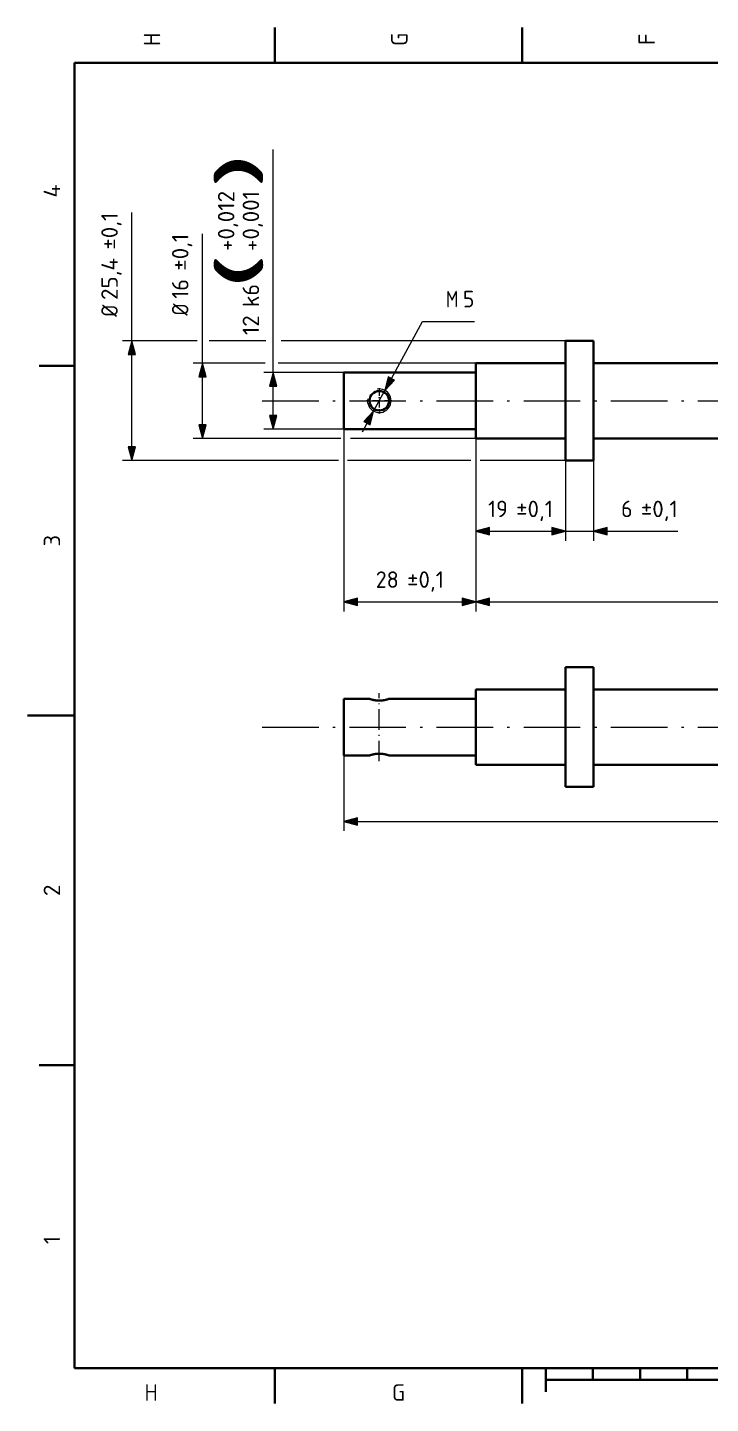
# Model space of a CAD drawing. Extents: x 0 to 420, y 0 to 297.
# Drawn here: x 0 to 145, y 2.5 to 294.5 of the extents above; entities that cross this region are included whole.
import ezdxf
from ezdxf.enums import TextEntityAlignment as Align

# ---------------------------------------------------------------- set-up
doc = ezdxf.new("R2010")
doc.units = 0
doc.linetypes.add('DASHDOT', pattern=[18.5, 12, -3, 0.5, -3])
doc.layers.get('0').update_dxf_attribs({"lineweight": 13})
doc.styles.get("Standard").update_dxf_attribs({"font": 'isocp.shx'})
doc.dimstyles.get("Standard").update_dxf_attribs({"dimtxt": 2.5, "dimasz": 2.5, "dimexe": 1.25, "dimexo": 0.625, "dimtad": 1, "dimcen": 2.5, "dimadec": 0, "dimazin": 0, "dimtfac": 1, "dimtmove": 0, "dimatfit": 0, "dimfxl": 1, "dimarcsym": 0})

# ---------------------------------------------------------------- blocks, each defined once
blk = doc.blocks.new('BLOCK1246')
at = {"color": 7, "lineweight": 18, "width": 0.933334}
blk.add_text('H', height=3.5, dxfattribs=at).set_placement((24.85, 3.076224), (27.650002, 3.076224), align=Align.FIT)
blk = doc.blocks.new('BLOCK1248')
at = {"color": 7, "lineweight": 18, "width": 0.933334}
blk.add_text('G', height=3.5, dxfattribs=at).set_placement((77.349998, 3.076224), (80.150002, 3.076224), align=Align.FIT)
blk = doc.blocks.new('BLOCK1252')
at = {"color": 7, "lineweight": 18, "width": 0.863838}
blk.add_text('F', height=3.5, rotation=90, dxfattribs=at).set_placement((133.173782, 290.776215), (133.173782, 293.223755), align=Align.FIT)
blk = doc.blocks.new('BLOCK1254')
at = {"color": 7, "lineweight": 18, "width": 0.933329}
blk.add_text('G', height=3.5, rotation=90, dxfattribs=at).set_placement((80.673775, 290.600006), (80.673775, 293.399994), align=Align.FIT)
blk = doc.blocks.new('BLOCK1256')
at = {"color": 7, "lineweight": 18, "width": 0.933329}
blk.add_text('H', height=3.5, rotation=90, dxfattribs=at).set_placement((28.173777, 290.600006), (28.173777, 293.399994), align=Align.FIT)
blk = doc.blocks.new('BLOCK1258')
at = {"color": 7, "lineweight": 18, "width": 0.863843}
blk.add_text('3', height=3.5, rotation=90, dxfattribs=at).set_placement((6.923776, 184.376236), (6.923776, 186.823792), align=Align.FIT)
blk = doc.blocks.new('BLOCK1260')
at = {"color": 7, "lineweight": 18, "width": 0.863843}
blk.add_text('2', height=3.5, rotation=90, dxfattribs=at).set_placement((6.923776, 110.176224), (6.923776, 112.623779), align=Align.FIT)
blk = doc.blocks.new('BLOCK1262')
at = {"color": 7, "lineweight": 18, "width": 0.933329}
blk.add_text('4', height=3.5, rotation=90, dxfattribs=at).set_placement((6.923776, 258.399994), (6.923776, 261.199982), align=Align.FIT)
blk = doc.blocks.new('BLOCK1264')
at = {"color": 7, "lineweight": 18, "width": 0.95321}
blk.add_text('1', height=3.5, rotation=90, dxfattribs=at).set_placement((6.923776, 36.326225), (6.923776, 38.073776), align=Align.FIT)
blk = doc.blocks.new('*D60')
at = {"color": 7, "lineweight": 18}
for p, q in [((52.160263, 221.289196), (52.160263, 268.5788)), ((67.160263, 221.289196), (50.160263, 221.289196)), ((52.160263, 212.186973), (52.160263, 218.391418)), ((67.160263, 209.289196), (50.160263, 209.289196))]:
    blk.add_line(p, q, dxfattribs=at)
for points in [[(52.93672, 218.391418), (52.160263, 221.289196), (51.383807, 218.391418)], [(51.383807, 212.186973), (52.160263, 209.289196), (52.93672, 212.186973)]]:
    blk.add_lwpolyline(points, close=True, dxfattribs=at)
for points in [[(52.93672, 218.391418), (52.160263, 221.289196), (52.93672, 218.391418), (51.383807, 218.391418)], [(51.383807, 212.186973), (52.160263, 209.289196), (51.383807, 212.186973), (52.93672, 212.186973)]]:
    blk.add_solid(points, dxfattribs=at)
for s, height, width, p, p2 in [(')', 8.75, 2.1, (49.160263, 259.8288), (49.160263, 268.5788)), ('+0,012', 3.5, 0.677604, (43.910263, 247.067259), (43.910263, 259.8288)), ('+0,001', 3.5, 0.7156, (49.160263, 247.067259), (49.160263, 259.8288)), ('(', 8.75, 1.909091, (49.160263, 238.317259), (49.160263, 247.067259)), ('k6', 3.5, 0.863842, (49.160263, 235.172155), (49.160263, 240.067259)), ('12', 3.5, 0.680287, (49.160263, 229.22705), (49.160263, 233.422155))]:
    blk.add_text(s, height=height, rotation=90, dxfattribs=dict(at, width=width)).set_placement(p, p2, align=Align.FIT)
blk = doc.blocks.new('*D61')
at = {"color": 7, "lineweight": 18}
for p, q in [((37.160263, 223.289196), (37.160263, 250.746719)), ((50.435089, 223.289196), (35.160263, 223.289196)), ((95.160263, 223.289196), (53.16568, 223.289196)), ((37.160263, 210.186973), (37.160263, 220.391418)), ((66.497345, 207.289196), (35.160263, 207.289196)), ((95.160263, 207.289196), (68.585419, 207.289196))]:
    blk.add_line(p, q, dxfattribs=at)
for points in [[(37.93672, 220.391418), (37.160263, 223.289196), (36.383807, 220.391418)], [(36.383807, 210.186973), (37.160263, 207.289196), (37.93672, 210.186973)]]:
    blk.add_lwpolyline(points, close=True, dxfattribs=at)
for points in [[(37.93672, 220.391418), (37.160263, 223.289196), (37.93672, 220.391418), (36.383807, 220.391418)], [(36.383807, 210.186973), (37.160263, 207.289196), (36.383807, 210.186973), (37.93672, 210.186973)]]:
    blk.add_solid(points, dxfattribs=at)
for s, width, p, p2 in [('%%p0,1', 0.704457, (34.160263, 242.880287), (34.160263, 250.746719)), ('16', 0.680288, (34.160263, 236.93518), (34.160263, 241.130287)), ('%%c', 0.905882, (34.160263, 233.368515), (34.160263, 235.93518))]:
    blk.add_text(s, height=3.5, rotation=90, dxfattribs=dict(at, width=width)).set_placement(p, p2, align=Align.FIT)
blk = doc.blocks.new('*D62')
at = {"color": 7, "lineweight": 18}
for p, q in [((22.160263, 227.989196), (22.160263, 255.21656)), ((35.979096, 227.989196), (20.160263, 227.989196)), ((50.595734, 227.989196), (38.549042, 227.989196)), ((114.160263, 227.989196), (53.808167, 227.989196)), ((22.160263, 205.486973), (22.160263, 225.091418)), ((66.015472, 202.589196), (20.160263, 202.589196)), ((94.124359, 202.589196), (67.942902, 202.589196)), ((114.160263, 202.589196), (96.05185, 202.589196))]:
    blk.add_line(p, q, dxfattribs=at)
for points in [[(22.936722, 225.091418), (22.160263, 227.989196), (21.383805, 225.091418)], [(21.383805, 205.486973), (22.160263, 202.589196), (22.936722, 205.486973)]]:
    blk.add_lwpolyline(points, close=True, dxfattribs=at)
for points in [[(22.936722, 225.091418), (22.160263, 227.989196), (22.936722, 225.091418), (21.383805, 225.091418)], [(21.383805, 205.486973), (22.160263, 202.589196), (21.383805, 205.486973), (22.936722, 205.486973)]]:
    blk.add_solid(points, dxfattribs=at)
for s, width, p, p2 in [('%%p0,1', 0.704457, (19.160263, 247.350128), (19.160263, 255.21656)), ('25,4', 0.78696, (19.160263, 236.681246), (19.160263, 245.600126)), ('%%c', 0.905882, (19.160263, 233.114578), (19.160263, 235.681244))]:
    blk.add_text(s, height=3.5, rotation=90, dxfattribs=dict(at, width=width)).set_placement(p, p2, align=Align.FIT)
blk = doc.blocks.new('*D63')
at = {"color": 7, "lineweight": 18}
for p, q in [((67.160263, 209.289196), (67.160263, 170.589195)), ((95.160263, 209.289196), (95.160263, 170.589195)), ((70.058041, 172.589195), (92.262486, 172.589195))]:
    blk.add_line(p, q, dxfattribs=at)
for points in [[(70.058041, 173.365654), (67.160263, 172.589195), (70.058041, 171.81274)], [(92.262486, 171.81274), (95.160263, 172.589195), (92.262486, 173.365654)]]:
    blk.add_lwpolyline(points, close=True, dxfattribs=at)
for points in [[(70.058041, 173.365654), (67.160263, 172.589195), (70.058041, 173.365654), (70.058041, 171.81274)], [(92.262486, 171.81274), (95.160263, 172.589195), (92.262486, 171.81274), (92.262486, 173.365654)]]:
    blk.add_solid(points, dxfattribs=at)
for s, width, p, p2 in [('28', 0.793801, (73.904494, 175.589195), (78.799599, 175.589195)), ('%%p0,1', 0.704457, (80.549598, 175.589195), (88.416031, 175.589195))]:
    blk.add_text(s, height=3.5, dxfattribs=dict(at, width=width)).set_placement(p, p2, align=Align.FIT)
blk = doc.blocks.new('*D64')
at = {"color": 7, "lineweight": 18}
for p, q in [((95.160263, 207.289196), (95.160263, 170.589195)), ((229.160263, 207.289196), (229.160263, 170.589195)), ((98.058041, 172.589195), (226.262482, 172.589195))]:
    blk.add_line(p, q, dxfattribs=at)
for points in [[(98.058041, 173.365654), (95.160263, 172.589195), (98.058041, 171.81274)], [(226.262482, 171.81274), (229.160263, 172.589195), (226.262482, 173.365654)]]:
    blk.add_lwpolyline(points, close=True, dxfattribs=at)
for points in [[(98.058041, 173.365654), (95.160263, 172.589195), (98.058041, 173.365654), (98.058041, 171.81274)], [(226.262482, 171.81274), (229.160263, 172.589195), (226.262482, 171.81274), (226.262482, 173.365654)]]:
    blk.add_solid(points, dxfattribs=at)
for s, width, p, p2 in [('134', 0.723631, (153.854493, 175.589195), (160.849594, 175.589195)), ('%%p0,1', 0.704457, (162.599594, 175.589195), (170.466034, 175.589195))]:
    blk.add_text(s, height=3.5, dxfattribs=dict(at, width=width)).set_placement(p, p2, align=Align.FIT)
blk = doc.blocks.new('*D71')
at = {"color": 7, "lineweight": 18}
for p, q in [((95.160263, 207.289196), (95.160263, 185.589195)), ((114.160263, 202.589196), (114.160263, 185.589195)), ((98.058041, 187.589195), (111.262486, 187.589195))]:
    blk.add_line(p, q, dxfattribs=at)
for points in [[(98.058041, 188.365654), (95.160263, 187.589195), (98.058041, 186.812738)], [(111.262486, 186.812738), (114.160263, 187.589195), (111.262486, 188.365654)]]:
    blk.add_lwpolyline(points, close=True, dxfattribs=at)
for points in [[(98.058041, 188.365654), (95.160263, 187.589195), (98.058041, 188.365654), (98.058041, 186.812738)], [(111.262486, 186.812738), (114.160263, 187.589195), (111.262486, 186.812738), (111.262486, 188.365654)]]:
    blk.add_solid(points, dxfattribs=at)
for s, width, p, p2 in [('19', 0.699184, (97.754494, 190.589195), (101.949601, 190.589195)), ('%%p0,1', 0.704457, (103.699601, 190.589195), (111.566033, 190.589195))]:
    blk.add_text(s, height=3.5, dxfattribs=dict(at, width=width)).set_placement(p, p2, align=Align.FIT)
blk = doc.blocks.new('*D72')
at = {"color": 7, "lineweight": 18}
for p, q in [((114.160263, 202.589196), (114.160263, 185.589195)), ((120.160263, 202.589196), (120.160263, 185.589195)), ((109.160263, 187.589195), (111.262486, 187.589195)), ((114.160263, 187.589195), (120.160263, 187.589195)), ((123.058041, 187.589195), (138.040154, 187.589195))]:
    blk.add_line(p, q, dxfattribs=at)
for points in [[(111.262486, 186.812738), (114.160263, 187.589195), (111.262486, 188.365654)], [(123.058041, 188.365654), (120.160263, 187.589195), (123.058041, 186.812738)]]:
    blk.add_lwpolyline(points, close=True, dxfattribs=at)
for points in [[(111.262486, 186.812738), (114.160263, 187.589195), (111.262486, 186.812738), (111.262486, 188.365654)], [(123.058041, 188.365654), (120.160263, 187.589195), (123.058041, 188.365654), (123.058041, 186.812738)]]:
    blk.add_solid(points, dxfattribs=at)
for s, width, p, p2 in [('6', 0.863843, (125.97617, 190.589195), (128.423725, 190.589195)), ('%%p0,1', 0.704457, (130.173725, 190.589195), (138.040161, 190.589195))]:
    blk.add_text(s, height=3.5, dxfattribs=dict(at, width=width)).set_placement(p, p2, align=Align.FIT)
blk = doc.blocks.new('*D74')
at = {"color": 7, "lineweight": 18}
for p, q in [((77.245252, 220.027744), (83.844513, 232.124862)), ((83.844513, 232.124862), (94.858733, 232.124862)), ((73.463017, 213.09452), (75.85751, 217.483871)), ((71.068523, 208.705169), (72.075275, 210.550648))]:
    blk.add_line(p, q, dxfattribs=at)
for points in [[(76.563624, 220.399588), (75.85751, 217.483871), (77.92688, 219.655899)], [(72.756904, 210.178804), (73.463017, 213.09452), (71.393646, 210.922492)]]:
    blk.add_lwpolyline(points, close=True, dxfattribs=at)
for points in [[(76.563624, 220.399588), (75.85751, 217.483871), (76.563624, 220.399588), (77.92688, 219.655899)], [(72.756904, 210.178804), (73.463017, 213.09452), (72.756904, 210.178804), (71.393646, 210.922492)]]:
    blk.add_solid(points, dxfattribs=at)
for s, width, p, p2 in [('M', 0.77, (88.844513, 235.124862), (91.411179, 235.124862)), ('5', 0.863842, (92.411181, 235.124862), (94.858733, 235.124862))]:
    blk.add_text(s, height=3.5, dxfattribs=dict(at, width=width)).set_placement(p, p2, align=Align.FIT)
blk = doc.blocks.new('BLOCK1304')
at = {"color": 7, "linetype": 'DASHDOT', "lineweight": 18, "ltscale": 0.134355}
for p, q in [((10.1871, 0), (4.8129, 0)), ((7.5, 2.6871), (7.5, -2.6871))]:
    blk.add_line(p, q, dxfattribs=at)
at = {"color": 7, "lineweight": 18}
blk.add_arc((7.5, 0), 2.5, 169.999993, 100.000014, dxfattribs=at)
blk = doc.blocks.new('BLOCK1306')
at = {"color": 7, "lineweight": 35}
for p, q in [((47, 12.7), (53, 12.7)), ((47, -12.7), (47, 12.7)), ((53, -12.7), (53, 12.7)), ((28, 6), (0, 6)), ((0, -6), (0, 6)), ((28, 8), (47, 8)), ((28, -8), (28, 8)), ((87, 8), (53, 8)), ((87, 8), (87, 4.05)), ((107, 4.05), (107, 8)), ((162, 8), (107, 8)), ((162, -8), (162, 8)), ((162, 6), (173.5, 6)), ((173.5, -6), (173.5, 6)), ((87, 4.05), (107, 4.05)), ((87, -4.05), (87, -8)), ((87, -4.05), (107, -4.05)), ((107, -8), (107, -4.05)), ((28, -6), (0, -6)), ((28, -8), (47, -8)), ((87, -8), (53, -8)), ((162, -8), (107, -8)), ((162, -6), (173.5, -6)), ((47, -12.7), (53, -12.7))]:
    blk.add_line(p, q, dxfattribs=at)
for centre in [(7.5, 0), (120, 0)]:
    blk.add_circle(centre, 2.07, dxfattribs=at)
blk = doc.blocks.new('*D79')
at = {"color": 7, "lineweight": 18}
for p, q in [((67.160263, 140.027252), (67.160263, 124.027252)), ((240.660263, 140.027252), (240.660263, 124.027252)), ((70.058041, 126.027252), (237.762482, 126.027252))]:
    blk.add_line(p, q, dxfattribs=at)
for points in [[(70.058041, 126.803709), (67.160263, 126.027252), (70.058041, 125.250795)], [(237.762482, 125.250795), (240.660263, 126.027252), (237.762482, 126.803709)]]:
    blk.add_lwpolyline(points, close=True, dxfattribs=at)
for points in [[(70.058041, 126.803709), (67.160263, 126.027252), (70.058041, 126.803709), (70.058041, 125.250795)], [(237.762482, 125.250795), (240.660263, 126.027252), (237.762482, 125.250795), (237.762482, 126.803709)]]:
    blk.add_solid(points, dxfattribs=at)
for s, width, p, p2 in [('(', 0.763633, (146.353272, 129.027252), (147.753266, 129.027252)), ('173,5', 0.711309, (148.753273, 129.027252), (159.067253, 129.027252)), (')', 0.839996, (160.067261, 129.027252), (161.467255, 129.027252))]:
    blk.add_text(s, height=3.5, dxfattribs=dict(at, width=width)).set_placement(p, p2, align=Align.FIT)
blk = doc.blocks.new('BLOCK1307')
at = {"color": 7, "lineweight": 35}
for p, q in [((47, 0), (47, 12.7)), ((47, 12.7), (53, 12.7)), ((53, 0), (53, 12.7)), ((0, 0), (0, 6)), ((0, 6), (5.43, 6)), ((9.57, 6), (28, 6)), ((28, 0), (28, 8)), ((28, 8), (47, 8)), ((53, 8), (117.93, 8)), ((87, 6.9), (87, 0)), ((87, 6.9), (107, 6.9)), ((107, 0), (107, 6.9)), ((122.07, 8), (162, 8)), ((162, 0), (162, 8)), ((162, 6), (173.5, 6)), ((173.5, 0), (173.5, 6)), ((0, -6), (0, 0)), ((28, -8), (28, 0)), ((47, -12.7), (47, 0)), ((53, -12.7), (53, 0)), ((87, 0), (87, -6.9)), ((107, -6.9), (107, 0)), ((162, -8), (162, 0)), ((173.5, -6), (173.5, 0)), ((0, -6), (5.43, -6)), ((9.57, -6), (28, -6)), ((28, -8), (47, -8)), ((53, -8), (117.93, -8)), ((87, -6.9), (107, -6.9)), ((122.07, -8), (162, -8)), ((162, -6), (173.5, -6)), ((47, -12.7), (53, -12.7))]:
    blk.add_line(p, q, dxfattribs=at)
for centre, radius, start, end in [((120.04, 15.98), 8.26, 255.222, 269.7299), ((119.96, 15.98), 8.26, 270.27, 284.778), ((7.5, 11.32), 5.69, 264.6857, 269.4136), ((120.04, -15.98), 8.25, 90.2652, 104.7807), ((119.96, -15.98), 8.26, 75.222, 89.73)]:
    blk.add_arc(centre, radius, start, end, dxfattribs=at)
for points, knots in [([(5.57, 5.96), (5.48, 5.98), (5.43, 6), (5.41, 6.01), (5.46, 5.99), (5.7, 5.91), (5.9, 5.85), (6.31, 5.75), (6.79, 5.67), (7.02, 5.65), (7.26, 5.63), (7.5, 5.63)], [0, 0, 0, 0, 0, 0, 1.741991, 1.741991, 1.741991, 4.169692, 4.169692, 4.169692, 6.228315, 6.228315, 6.228315, 6.228315, 6.228315, 6.228315]), ([(7.5, 5.63), (7.88, 5.63), (8.26, 5.66), (8.62, 5.73), (9.03, 5.83), (9.32, 5.92), (9.37, 5.94), (9.43, 5.95), (9.47, 5.97), (9.56, 6), (9.56, 6), (9.57, 6)], [0, 0, 0, 0, 0, 0, 3.292078, 3.292078, 3.292078, 4.230397, 4.230397, 4.230397, 4.336925, 4.336925, 4.336925, 4.336925, 4.336925, 4.336925]), ([(7.5, -5.63), (7.12, -5.63), (6.73, -5.67), (6.37, -5.73), (5.86, -5.86), (5.54, -5.96), (5.46, -5.99), (5.39, -6.02), (5.5, -5.98), (5.6, -5.94), (5.94, -5.84), (6.44, -5.72), (6.78, -5.66), (7.14, -5.63), (7.5, -5.63)], [0, 0, 0, 0, 0, 0, 3.323424, 3.323424, 3.323424, 5.297786, 5.297786, 5.297786, 7.216957, 7.216957, 7.216957, 10.338956, 10.338956, 10.338956, 10.338956, 10.338956, 10.338956]), ([(7.5, -5.63), (7.88, -5.63), (8.26, -5.66), (8.62, -5.73), (9.03, -5.83), (9.32, -5.92), (9.37, -5.94), (9.43, -5.95), (9.47, -5.97), (9.56, -6), (9.56, -6), (9.57, -6)], [0, 0, 0, 0, 0, 0, 3.292078, 3.292078, 3.292078, 4.230397, 4.230397, 4.230397, 4.336925, 4.336925, 4.336925, 4.336925, 4.336925, 4.336925])]:
    blk.add_open_spline(points, degree=5, knots=knots, dxfattribs=at)

msp = doc.modelspace()

# ---------------------------------------------------------------- linework, layer by layer
at = {"color": 7, "lineweight": 35}
for p, q in [((52.5, 287), (52.5, 294.5)), ((105, 287), (105, 294.5)), ((410, 287), (10, 287)), ((10, 287), (10, 10)), ((10, 222.7), (2.5, 222.7)), ((10, 148.5), (0, 148.5)), ((10, 74.3), (2.5, 74.3)), ((10, 10), (410, 10)), ((52.5, 10), (52.5, 2.5)), ((105, 10), (105, 2.5)), ((110, 10), (110, 5)), ((120, 10), (120, 7.5)), ((130, 10), (130, 7.5)), ((140, 10), (140, 7.5)), ((110, 7.5), (310, 7.5))]:
    msp.add_line(p, q, dxfattribs=at)
at = {"color": 7, "linetype": 'DASHDOT', "lineweight": 18}
for p, q in [((49.810263, 215.289196), (258.01027, 215.289196)), ((49.810263, 146.027252), (258.01027, 146.027252))]:
    msp.add_line(p, q, dxfattribs=at)
at = {"color": 7, "linetype": 'DASHDOT', "lineweight": 18, "ltscale": 0.361323}
msp.add_line((74.660263, 138.790652), (74.660263, 153.243554), dxfattribs=at)

# ---------------------------------------------------------------- block references
at = {"lineweight": 0}
for name, p in [('BLOCK1256', (0, 0)), ('BLOCK1254', (0, 0)), ('BLOCK1252', (0, 0)), ('BLOCK1262', (0, 0)), ('BLOCK1306', (67.160263, 215.289196)), ('BLOCK1304', (67.160263, 215.289196)), ('BLOCK1258', (0, 0)), ('BLOCK1307', (67.160263, 146.027252)), ('BLOCK1260', (0, 0)), ('BLOCK1264', (0, 0)), ('BLOCK1246', (0, 0)), ('BLOCK1248', (0, 0))]:
    msp.add_blockref(name, p, dxfattribs=at)

# ---------------------------------------------------------------- dimensions: what is measured, and where the dimension line sits
at = {"color": 0, "lineweight": 0}
for base, p1, p2, angle, text, override, picture, middle, dimtype in [((52.160263, 221.289196), (67.160263, 209.289196), (67.160263, 221.289196), 90, '<>{}{ k6 {\\H2x;\\W0.5;(}\\S+0,012^ +0,001;{\\H2x;\\W0.5;)}}', {"dimtol": 0, "dimlim": 0, "dimtp": 0.012, "dimtm": -0.001}, '*D60', (52.160263, 248.902923), 161), ((22.160263, 227.989196), (114.160263, 202.589196), (114.160263, 227.989196), 90, '%%c<>{}{%%p0,1}', {"dimtol": 0, "dimlim": 0, "dimtp": 0.1, "dimtm": 0.1}, '*D62', (22.160263, 244.165569), 161), ((37.160263, 223.289196), (95.160263, 207.289196), (95.160263, 223.289196), 90, '%%c<>{}{%%p0,1}', {"dimtol": 0, "dimlim": 0, "dimtp": 0.1, "dimtm": 0.1}, '*D61', (37.160263, 242.057617), 161), ((67.160263, 172.589196), (95.160263, 209.289196), (67.160263, 209.289196), 180, '<>{}{%%p0,1}', {"dimtol": 0, "dimlim": 0, "dimtp": 0.1, "dimtm": 0.1}, '*D63', (81.160263, 172.589196), 161), ((229.160263, 172.589196), (95.160263, 207.289196), (229.160263, 207.289196), 0, '<>{}{%%p0,1}', {"dimtol": 0, "dimlim": 0, "dimtp": 0.1, "dimtm": 0.1}, '*D64', (162.160263, 172.589196), 161), ((95.160263, 187.589196), (114.160263, 202.589196), (95.160263, 207.289196), 180, '<>{}{%%p0,1}', {"dimtol": 0, "dimlim": 0, "dimtp": 0.1, "dimtm": 0.1}, '*D71', (104.660263, 187.589196), 160), ((114.160263, 187.589196), (120.160263, 202.589196), (114.160263, 202.589196), 180, '<>{}{%%p0,1}', {"dimtol": 0, "dimlim": 0, "dimtp": 0.1, "dimtm": 0.1}, '*D72', (132.008164, 187.589196), 161)]:
    dim = msp.add_linear_dim(base=base, p1=p1, p2=p2, angle=angle, text=text, dimstyle='STANDARD', override=override, dxfattribs=at)
    dim.commit()
    dim.dimension.update_dxf_attribs({"geometry": picture, "text_midpoint": middle, "dimtype": dimtype, "oblique_angle": 5156.620156})
dim = msp.add_diameter_dim_2p(p1=(73.463017, 213.09452), p2=(75.85751, 217.483871), dimstyle='STANDARD', dxfattribs=at)
dim.commit()
dim.dimension.update_dxf_attribs({"geometry": '*D74', "text_midpoint": (87.677847, 239.151754), "dimtype": 163})
dim = msp.add_linear_dim(base=(67.160263, 126.027252), p1=(240.660263, 140.027252), p2=(67.160263, 140.027252), angle=180, text='(<>)', dimstyle='STANDARD', dxfattribs=at)
dim.commit()
dim.dimension.update_dxf_attribs({"geometry": '*D79', "text_midpoint": (153.910263, 126.027252), "dimtype": 161, "oblique_angle": 5156.620156})

doc.saveas('drawing.dxf')
